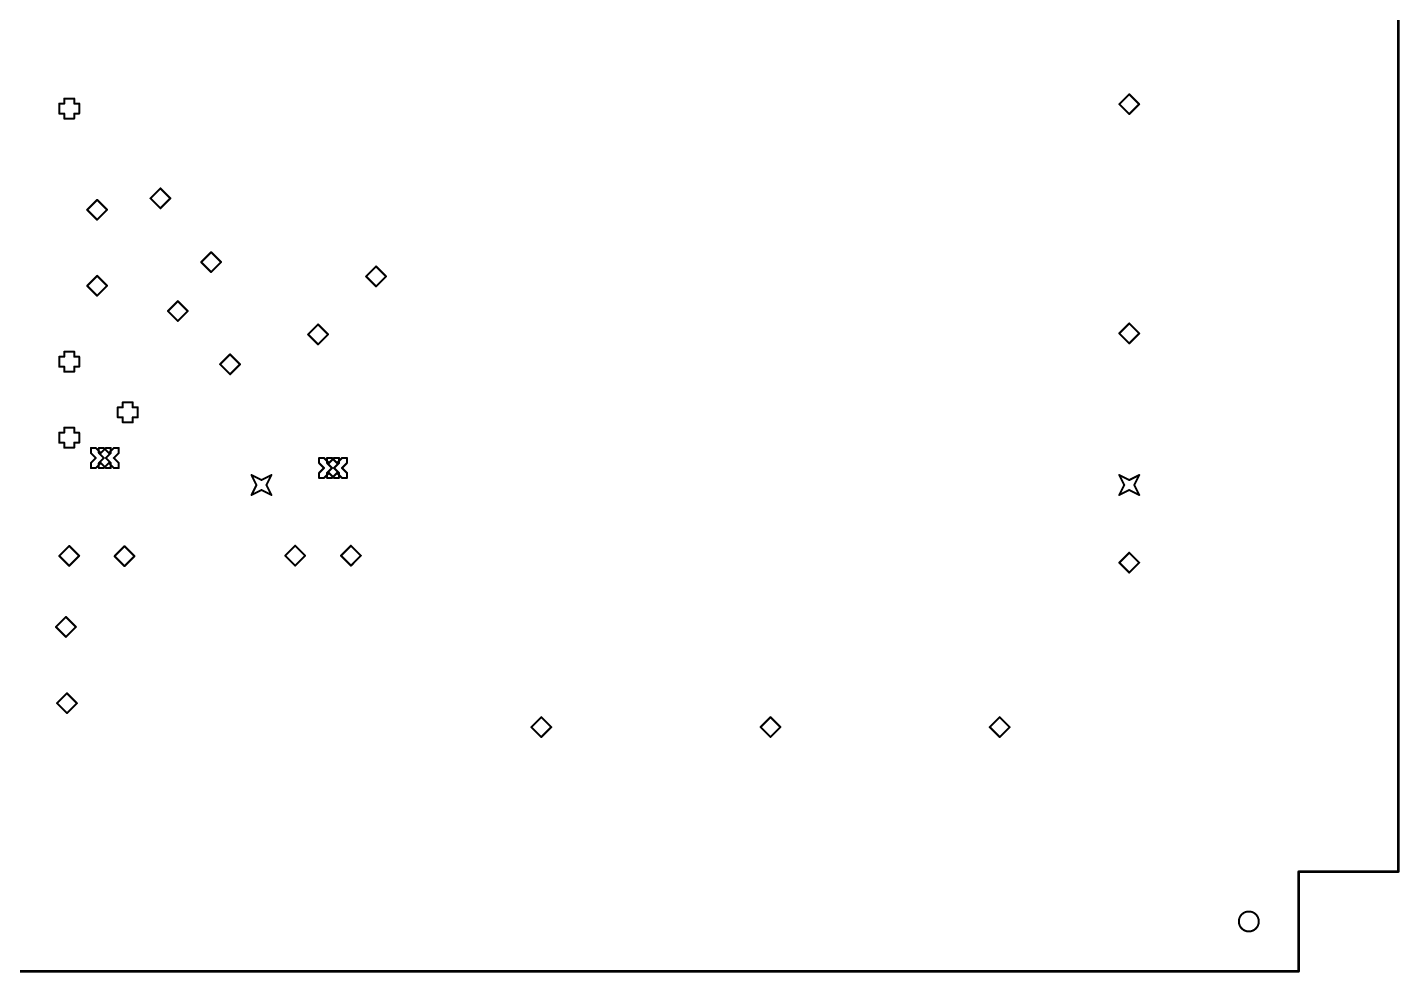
# Model space of a CAD drawing. Header units: inches. Extents: x 0 to 280, y 0 to 265.
# Drawn here: x 142.4 to 280.1, y -0.1 to 94.7 of the extents above; entities that cross this region are included whole.
import ezdxf

# ---------------------------------------------------------------- set-up
doc = ezdxf.new("R2010")
doc.units = ezdxf.units.IN
doc.layers.add('Board', color=6, linetype='Continuous')
doc.layers.add('Drill Drawing', color=1, linetype='Continuous')

msp = doc.modelspace()

# ---------------------------------------------------------------- linework, layer by layer
at = {"layer": 'Board'}
for points in [[(280, 10, 0.25, 0.25, 0), (280, 190, 0.25, 0.25, 0)], [(270, 0, 0.25, 0.25, 0), (270, 10, 0.25, 0.25, 0)], [(270, 10, 0.25, 0.25, 0), (280, 10, 0.25, 0.25, 0)], [(10, 0, 0.25, 0.25, 0), (270, 0, 0.25, 0.25, 0)]]:
    msp.add_lwpolyline(points, format="xyseb", dxfattribs=at)
for points in [[(269.94, 10, 0.125, 0.125, 1), (270.06, 10, 0.125, 0.125, 1)], [(269.94, 10, 0.125, 0.125, 1), (270.06, 10, 0.125, 0.125, 1)], [(279.94, 10, 0.125, 0.125, 1), (280.06, 10, 0.125, 0.125, 1)], [(279.94, 10, 0.125, 0.125, 1), (280.06, 10, 0.125, 0.125, 1)], [(269.94, 0, 0.125, 0.125, 1), (270.06, 0, 0.125, 0.125, 1)], [(269.94, 0, 0.125, 0.125, 1), (270.06, 0, 0.125, 0.125, 1)]]:
    msp.add_lwpolyline(points, format="xyseb", close=True, dxfattribs=at)
at = {"layer": 'Drill Drawing'}
for points in [[(145.63, 86.06, 0.2, 0.2, 0), (145.63, 87.06, 0.2, 0.2, 0)], [(145.63, 87.06, 0.2, 0.2, 0), (146.13, 87.06, 0.2, 0.2, 0)], [(146.13, 87.06, 0.2, 0.2, 0), (146.13, 87.56, 0.2, 0.2, 0)], [(146.13, 87.56, 0.2, 0.2, 0), (147.13, 87.56, 0.2, 0.2, 0)], [(147.13, 87.06, 0.2, 0.2, 0), (147.13, 87.56, 0.2, 0.2, 0)], [(147.13, 87.06, 0.2, 0.2, 0), (147.63, 87.06, 0.2, 0.2, 0)], [(147.63, 86.06, 0.2, 0.2, 0), (147.63, 87.06, 0.2, 0.2, 0)], [(252, 87, 0.2, 0.2, 0), (253, 88, 0.2, 0.2, 0)], [(252, 87, 0.2, 0.2, 0), (253, 86, 0.2, 0.2, 0)], [(253, 88, 0.2, 0.2, 0), (254, 87, 0.2, 0.2, 0)], [(253, 86, 0.2, 0.2, 0), (254, 87, 0.2, 0.2, 0)], [(145.63, 86.06, 0.2, 0.2, 0), (146.13, 86.06, 0.2, 0.2, 0)], [(146.13, 85.56, 0.2, 0.2, 0), (146.13, 86.06, 0.2, 0.2, 0)], [(146.13, 85.56, 0.2, 0.2, 0), (147.13, 85.56, 0.2, 0.2, 0)], [(147.13, 86.06, 0.2, 0.2, 0), (147.63, 86.06, 0.2, 0.2, 0)], [(147.13, 85.56, 0.2, 0.2, 0), (147.13, 86.06, 0.2, 0.2, 0)], [(154.78, 77.55, 0.2, 0.2, 0), (155.78, 78.55, 0.2, 0.2, 0)], [(155.78, 78.55, 0.2, 0.2, 0), (156.78, 77.55, 0.2, 0.2, 0)], [(148.43, 76.4, 0.2, 0.2, 0), (149.43, 77.4, 0.2, 0.2, 0)], [(149.43, 77.4, 0.2, 0.2, 0), (150.43, 76.4, 0.2, 0.2, 0)], [(154.78, 77.55, 0.2, 0.2, 0), (155.78, 76.55, 0.2, 0.2, 0)], [(155.78, 76.55, 0.2, 0.2, 0), (156.78, 77.55, 0.2, 0.2, 0)], [(148.43, 76.4, 0.2, 0.2, 0), (149.43, 75.4, 0.2, 0.2, 0)], [(149.43, 75.4, 0.2, 0.2, 0), (150.43, 76.4, 0.2, 0.2, 0)], [(159.87, 71.15, 0.2, 0.2, 0), (160.87, 72.15, 0.2, 0.2, 0)], [(160.87, 72.15, 0.2, 0.2, 0), (161.87, 71.15, 0.2, 0.2, 0)], [(159.87, 71.15, 0.2, 0.2, 0), (160.87, 70.15, 0.2, 0.2, 0)], [(160.87, 70.15, 0.2, 0.2, 0), (161.87, 71.15, 0.2, 0.2, 0)], [(176.42, 69.72, 0.2, 0.2, 0), (177.42, 70.72, 0.2, 0.2, 0)], [(177.42, 70.72, 0.2, 0.2, 0), (178.43, 69.72, 0.2, 0.2, 0)], [(148.43, 68.78, 0.2, 0.2, 0), (149.43, 69.78, 0.2, 0.2, 0)], [(148.43, 68.78, 0.2, 0.2, 0), (149.43, 67.78, 0.2, 0.2, 0)], [(149.43, 69.78, 0.2, 0.2, 0), (150.43, 68.78, 0.2, 0.2, 0)], [(149.43, 67.78, 0.2, 0.2, 0), (150.43, 68.78, 0.2, 0.2, 0)], [(176.42, 69.72, 0.2, 0.2, 0), (177.42, 68.72, 0.2, 0.2, 0)], [(177.42, 68.72, 0.2, 0.2, 0), (178.43, 69.72, 0.2, 0.2, 0)], [(156.53, 66.24, 0.2, 0.2, 0), (157.53, 67.24, 0.2, 0.2, 0)], [(156.53, 66.24, 0.2, 0.2, 0), (157.53, 65.24, 0.2, 0.2, 0)], [(157.53, 67.24, 0.2, 0.2, 0), (158.53, 66.24, 0.2, 0.2, 0)], [(157.53, 65.24, 0.2, 0.2, 0), (158.53, 66.24, 0.2, 0.2, 0)], [(170.6, 63.9, 0.2, 0.2, 0), (171.6, 64.9, 0.2, 0.2, 0)], [(171.6, 64.9, 0.2, 0.2, 0), (172.6, 63.9, 0.2, 0.2, 0)], [(252, 64, 0.2, 0.2, 0), (253, 65, 0.2, 0.2, 0)], [(253, 65, 0.2, 0.2, 0), (254, 64, 0.2, 0.2, 0)], [(170.6, 63.9, 0.2, 0.2, 0), (171.6, 62.9, 0.2, 0.2, 0)], [(171.6, 62.9, 0.2, 0.2, 0), (172.6, 63.9, 0.2, 0.2, 0)], [(252, 64, 0.2, 0.2, 0), (253, 63, 0.2, 0.2, 0)], [(253, 63, 0.2, 0.2, 0), (254, 64, 0.2, 0.2, 0)], [(146.13, 61.66, 0.2, 0.2, 0), (146.13, 62.16, 0.2, 0.2, 0)], [(146.13, 62.16, 0.2, 0.2, 0), (147.13, 62.16, 0.2, 0.2, 0)], [(147.13, 61.66, 0.2, 0.2, 0), (147.13, 62.16, 0.2, 0.2, 0)], [(161.77, 60.9, 0.2, 0.2, 0), (162.77, 61.9, 0.2, 0.2, 0)], [(162.77, 61.9, 0.2, 0.2, 0), (163.77, 60.9, 0.2, 0.2, 0)], [(145.63, 60.66, 0.2, 0.2, 0), (145.63, 61.66, 0.2, 0.2, 0)], [(145.63, 61.66, 0.2, 0.2, 0), (146.13, 61.66, 0.2, 0.2, 0)], [(145.63, 60.66, 0.2, 0.2, 0), (146.13, 60.66, 0.2, 0.2, 0)], [(146.13, 60.16, 0.2, 0.2, 0), (146.13, 60.66, 0.2, 0.2, 0)], [(147.13, 61.66, 0.2, 0.2, 0), (147.63, 61.66, 0.2, 0.2, 0)], [(147.13, 60.66, 0.2, 0.2, 0), (147.63, 60.66, 0.2, 0.2, 0)], [(147.13, 60.16, 0.2, 0.2, 0), (147.13, 60.66, 0.2, 0.2, 0)], [(147.63, 60.66, 0.2, 0.2, 0), (147.63, 61.66, 0.2, 0.2, 0)], [(161.77, 60.9, 0.2, 0.2, 0), (162.77, 59.9, 0.2, 0.2, 0)], [(162.77, 59.9, 0.2, 0.2, 0), (163.77, 60.9, 0.2, 0.2, 0)], [(146.13, 60.16, 0.2, 0.2, 0), (147.13, 60.16, 0.2, 0.2, 0)], [(151.5, 55.58, 0.2, 0.2, 0), (151.5, 56.58, 0.2, 0.2, 0)], [(151.5, 56.58, 0.2, 0.2, 0), (152, 56.58, 0.2, 0.2, 0)], [(152, 56.58, 0.2, 0.2, 0), (152, 57.08, 0.2, 0.2, 0)], [(152, 57.08, 0.2, 0.2, 0), (153, 57.08, 0.2, 0.2, 0)], [(153, 56.58, 0.2, 0.2, 0), (153, 57.08, 0.2, 0.2, 0)], [(153, 56.58, 0.2, 0.2, 0), (153.5, 56.58, 0.2, 0.2, 0)], [(153.5, 55.58, 0.2, 0.2, 0), (153.5, 56.58, 0.2, 0.2, 0)], [(151.5, 55.58, 0.2, 0.2, 0), (152, 55.58, 0.2, 0.2, 0)], [(152, 55.08, 0.2, 0.2, 0), (152, 55.58, 0.2, 0.2, 0)], [(152, 55.08, 0.2, 0.2, 0), (153, 55.08, 0.2, 0.2, 0)], [(153, 55.58, 0.2, 0.2, 0), (153.5, 55.58, 0.2, 0.2, 0)], [(153, 55.08, 0.2, 0.2, 0), (153, 55.58, 0.2, 0.2, 0)], [(145.63, 53.04, 0.2, 0.2, 0), (145.63, 54.04, 0.2, 0.2, 0)], [(145.63, 54.04, 0.2, 0.2, 0), (146.13, 54.04, 0.2, 0.2, 0)], [(146.13, 54.04, 0.2, 0.2, 0), (146.13, 54.54, 0.2, 0.2, 0)], [(146.13, 54.54, 0.2, 0.2, 0), (147.13, 54.54, 0.2, 0.2, 0)], [(147.13, 54.04, 0.2, 0.2, 0), (147.13, 54.54, 0.2, 0.2, 0)], [(147.13, 54.04, 0.2, 0.2, 0), (147.63, 54.04, 0.2, 0.2, 0)], [(147.63, 53.04, 0.2, 0.2, 0), (147.63, 54.04, 0.2, 0.2, 0)], [(145.63, 53.04, 0.2, 0.2, 0), (146.13, 53.04, 0.2, 0.2, 0)], [(146.13, 52.54, 0.2, 0.2, 0), (146.13, 53.04, 0.2, 0.2, 0)], [(146.13, 52.54, 0.2, 0.2, 0), (147.13, 52.54, 0.2, 0.2, 0)], [(147.13, 53.04, 0.2, 0.2, 0), (147.63, 53.04, 0.2, 0.2, 0)], [(147.13, 52.54, 0.2, 0.2, 0), (147.13, 53.04, 0.2, 0.2, 0)], [(148.8, 52, 0.2, 0.2, 0), (148.8, 52.5, 0.2, 0.2, 0)], [(148.8, 52.5, 0.2, 0.2, 0), (149.3, 52.5, 0.2, 0.2, 0)], [(149.3, 52.5, 0.2, 0.2, 0), (149.8, 52, 0.2, 0.2, 0)], [(149.6, 52, 0.2, 0.2, 0), (149.6, 52.5, 0.2, 0.2, 0)], [(149.6, 52.5, 0.2, 0.2, 0), (150.1, 52.5, 0.2, 0.2, 0)], [(149.8, 52, 0.2, 0.2, 0), (150.3, 52.5, 0.2, 0.2, 0)], [(150.1, 52.5, 0.2, 0.2, 0), (150.6, 52, 0.2, 0.2, 0)], [(150.3, 52.5, 0.2, 0.2, 0), (150.8, 52.5, 0.2, 0.2, 0)], [(150.6, 52, 0.2, 0.2, 0), (151.1, 52.5, 0.2, 0.2, 0)], [(150.8, 52, 0.2, 0.2, 0), (150.8, 52.5, 0.2, 0.2, 0)], [(151.1, 52.5, 0.2, 0.2, 0), (151.6, 52.5, 0.2, 0.2, 0)], [(151.6, 52, 0.2, 0.2, 0), (151.6, 52.5, 0.2, 0.2, 0)], [(148.8, 52, 0.2, 0.2, 0), (149.3, 51.5, 0.2, 0.2, 0)], [(148.8, 51, 0.2, 0.2, 0), (149.3, 51.5, 0.2, 0.2, 0)], [(148.8, 50.5, 0.2, 0.2, 0), (148.8, 51, 0.2, 0.2, 0)], [(149.3, 50.5, 0.2, 0.2, 0), (149.8, 51, 0.2, 0.2, 0)], [(149.6, 52, 0.2, 0.2, 0), (150.1, 51.5, 0.2, 0.2, 0)], [(149.6, 51, 0.2, 0.2, 0), (150.1, 51.5, 0.2, 0.2, 0)], [(149.6, 50.5, 0.2, 0.2, 0), (149.6, 51, 0.2, 0.2, 0)], [(149.8, 51, 0.2, 0.2, 0), (150.3, 50.5, 0.2, 0.2, 0)], [(150.1, 50.5, 0.2, 0.2, 0), (150.6, 51, 0.2, 0.2, 0)], [(150.3, 51.5, 0.2, 0.2, 0), (150.8, 52, 0.2, 0.2, 0)], [(150.3, 51.5, 0.2, 0.2, 0), (150.8, 51, 0.2, 0.2, 0)], [(150.6, 51, 0.2, 0.2, 0), (151.1, 50.5, 0.2, 0.2, 0)], [(150.8, 50.5, 0.2, 0.2, 0), (150.8, 51, 0.2, 0.2, 0)], [(151.1, 51.5, 0.2, 0.2, 0), (151.6, 52, 0.2, 0.2, 0)], [(151.1, 51.5, 0.2, 0.2, 0), (151.6, 51, 0.2, 0.2, 0)], [(151.6, 50.5, 0.2, 0.2, 0), (151.6, 51, 0.2, 0.2, 0)], [(171.7, 51, 0.2, 0.2, 0), (171.7, 51.5, 0.2, 0.2, 0)], [(171.7, 51.5, 0.2, 0.2, 0), (172.2, 51.5, 0.2, 0.2, 0)], [(171.7, 51, 0.2, 0.2, 0), (172.2, 50.5, 0.2, 0.2, 0)], [(172.2, 51.5, 0.2, 0.2, 0), (172.7, 51, 0.2, 0.2, 0)], [(172.5, 51, 0.2, 0.2, 0), (172.5, 51.5, 0.2, 0.2, 0)], [(172.5, 51.5, 0.2, 0.2, 0), (173, 51.5, 0.2, 0.2, 0)], [(172.5, 51, 0.2, 0.2, 0), (173, 50.5, 0.2, 0.2, 0)], [(172.7, 51, 0.2, 0.2, 0), (173.2, 51.5, 0.2, 0.2, 0)], [(173, 51.5, 0.2, 0.2, 0), (173.5, 51, 0.2, 0.2, 0)], [(173.2, 51.5, 0.2, 0.2, 0), (173.7, 51.5, 0.2, 0.2, 0)], [(173.2, 50.5, 0.2, 0.2, 0), (173.7, 51, 0.2, 0.2, 0)], [(173.5, 51, 0.2, 0.2, 0), (174, 51.5, 0.2, 0.2, 0)], [(173.7, 51, 0.2, 0.2, 0), (173.7, 51.5, 0.2, 0.2, 0)], [(174, 51.5, 0.2, 0.2, 0), (174.5, 51.5, 0.2, 0.2, 0)], [(174, 50.5, 0.2, 0.2, 0), (174.5, 51, 0.2, 0.2, 0)], [(174.5, 51, 0.2, 0.2, 0), (174.5, 51.5, 0.2, 0.2, 0)], [(148.8, 50.5, 0.2, 0.2, 0), (149.3, 50.5, 0.2, 0.2, 0)], [(149.6, 50.5, 0.2, 0.2, 0), (150.1, 50.5, 0.2, 0.2, 0)], [(150.3, 50.5, 0.2, 0.2, 0), (150.8, 50.5, 0.2, 0.2, 0)], [(151.1, 50.5, 0.2, 0.2, 0), (151.6, 50.5, 0.2, 0.2, 0)], [(164.92, 49.79, 0.2, 0.2, 0), (165.92, 49.29, 0.2, 0.2, 0)], [(164.92, 49.79, 0.2, 0.2, 0), (165.42, 48.79, 0.2, 0.2, 0)], [(165.92, 49.29, 0.2, 0.2, 0), (166.92, 49.79, 0.2, 0.2, 0)], [(166.42, 48.79, 0.2, 0.2, 0), (166.92, 49.79, 0.2, 0.2, 0)], [(171.7, 50, 0.2, 0.2, 0), (172.2, 50.5, 0.2, 0.2, 0)], [(171.7, 49.5, 0.2, 0.2, 0), (171.7, 50, 0.2, 0.2, 0)], [(171.7, 49.5, 0.2, 0.2, 0), (172.2, 49.5, 0.2, 0.2, 0)], [(172.2, 49.5, 0.2, 0.2, 0), (172.7, 50, 0.2, 0.2, 0)], [(172.5, 50, 0.2, 0.2, 0), (173, 50.5, 0.2, 0.2, 0)], [(172.5, 49.5, 0.2, 0.2, 0), (172.5, 50, 0.2, 0.2, 0)], [(172.5, 49.5, 0.2, 0.2, 0), (173, 49.5, 0.2, 0.2, 0)], [(172.7, 50, 0.2, 0.2, 0), (173.2, 49.5, 0.2, 0.2, 0)], [(173, 49.5, 0.2, 0.2, 0), (173.5, 50, 0.2, 0.2, 0)], [(173.2, 50.5, 0.2, 0.2, 0), (173.7, 50, 0.2, 0.2, 0)], [(173.2, 49.5, 0.2, 0.2, 0), (173.7, 49.5, 0.2, 0.2, 0)], [(173.5, 50, 0.2, 0.2, 0), (174, 49.5, 0.2, 0.2, 0)], [(173.7, 49.5, 0.2, 0.2, 0), (173.7, 50, 0.2, 0.2, 0)], [(174, 50.5, 0.2, 0.2, 0), (174.5, 50, 0.2, 0.2, 0)], [(174, 49.5, 0.2, 0.2, 0), (174.5, 49.5, 0.2, 0.2, 0)], [(174.5, 49.5, 0.2, 0.2, 0), (174.5, 50, 0.2, 0.2, 0)], [(252, 49.79, 0.2, 0.2, 0), (253, 49.29, 0.2, 0.2, 0)], [(252, 49.79, 0.2, 0.2, 0), (252.5, 48.79, 0.2, 0.2, 0)], [(253, 49.29, 0.2, 0.2, 0), (254, 49.79, 0.2, 0.2, 0)], [(253.5, 48.79, 0.2, 0.2, 0), (254, 49.79, 0.2, 0.2, 0)], [(164.92, 47.79, 0.2, 0.2, 0), (165.42, 48.79, 0.2, 0.2, 0)], [(164.92, 47.79, 0.2, 0.2, 0), (165.92, 48.29, 0.2, 0.2, 0)], [(165.92, 48.29, 0.2, 0.2, 0), (166.92, 47.79, 0.2, 0.2, 0)], [(166.42, 48.79, 0.2, 0.2, 0), (166.92, 47.79, 0.2, 0.2, 0)], [(252, 47.79, 0.2, 0.2, 0), (252.5, 48.79, 0.2, 0.2, 0)], [(252, 47.79, 0.2, 0.2, 0), (253, 48.29, 0.2, 0.2, 0)], [(253, 48.29, 0.2, 0.2, 0), (254, 47.79, 0.2, 0.2, 0)], [(253.5, 48.79, 0.2, 0.2, 0), (254, 47.79, 0.2, 0.2, 0)], [(145.63, 41.68, 0.2, 0.2, 0), (146.63, 42.68, 0.2, 0.2, 0)], [(146.63, 42.68, 0.2, 0.2, 0), (147.63, 41.68, 0.2, 0.2, 0)], [(151.18, 41.65, 0.2, 0.2, 0), (152.18, 42.65, 0.2, 0.2, 0)], [(152.18, 42.65, 0.2, 0.2, 0), (153.18, 41.65, 0.2, 0.2, 0)], [(168.3, 41.7, 0.2, 0.2, 0), (169.3, 42.7, 0.2, 0.2, 0)], [(169.3, 42.7, 0.2, 0.2, 0), (170.3, 41.7, 0.2, 0.2, 0)], [(173.9, 41.7, 0.2, 0.2, 0), (174.9, 42.7, 0.2, 0.2, 0)], [(174.9, 42.7, 0.2, 0.2, 0), (175.9, 41.7, 0.2, 0.2, 0)], [(145.63, 41.68, 0.2, 0.2, 0), (146.63, 40.68, 0.2, 0.2, 0)], [(146.63, 40.68, 0.2, 0.2, 0), (147.63, 41.68, 0.2, 0.2, 0)], [(151.18, 41.65, 0.2, 0.2, 0), (152.18, 40.65, 0.2, 0.2, 0)], [(152.18, 40.65, 0.2, 0.2, 0), (153.18, 41.65, 0.2, 0.2, 0)], [(168.3, 41.7, 0.2, 0.2, 0), (169.3, 40.7, 0.2, 0.2, 0)], [(169.3, 40.7, 0.2, 0.2, 0), (170.3, 41.7, 0.2, 0.2, 0)], [(173.9, 41.7, 0.2, 0.2, 0), (174.9, 40.7, 0.2, 0.2, 0)], [(174.9, 40.7, 0.2, 0.2, 0), (175.9, 41.7, 0.2, 0.2, 0)], [(252, 41, 0.2, 0.2, 0), (253, 42, 0.2, 0.2, 0)], [(253, 42, 0.2, 0.2, 0), (254, 41, 0.2, 0.2, 0)], [(252, 41, 0.2, 0.2, 0), (253, 40, 0.2, 0.2, 0)], [(253, 40, 0.2, 0.2, 0), (254, 41, 0.2, 0.2, 0)], [(145.3, 34.55, 0.2, 0.2, 0), (146.3, 35.55, 0.2, 0.2, 0)], [(145.3, 34.55, 0.2, 0.2, 0), (146.3, 33.55, 0.2, 0.2, 0)], [(146.3, 35.55, 0.2, 0.2, 0), (147.3, 34.55, 0.2, 0.2, 0)], [(146.3, 33.55, 0.2, 0.2, 0), (147.3, 34.55, 0.2, 0.2, 0)], [(145.4, 26.9, 0.2, 0.2, 0), (146.4, 27.9, 0.2, 0.2, 0)], [(146.4, 27.9, 0.2, 0.2, 0), (147.4, 26.9, 0.2, 0.2, 0)], [(145.4, 26.9, 0.2, 0.2, 0), (146.4, 25.9, 0.2, 0.2, 0)], [(146.4, 25.9, 0.2, 0.2, 0), (147.4, 26.9, 0.2, 0.2, 0)], [(193, 24.5, 0.2, 0.2, 0), (194, 25.5, 0.2, 0.2, 0)], [(194, 25.5, 0.2, 0.2, 0), (195, 24.5, 0.2, 0.2, 0)], [(216, 24.5, 0.2, 0.2, 0), (217, 25.5, 0.2, 0.2, 0)], [(217, 25.5, 0.2, 0.2, 0), (218, 24.5, 0.2, 0.2, 0)], [(239, 24.5, 0.2, 0.2, 0), (240, 25.5, 0.2, 0.2, 0)], [(240, 25.5, 0.2, 0.2, 0), (241, 24.5, 0.2, 0.2, 0)], [(193, 24.5, 0.2, 0.2, 0), (194, 23.5, 0.2, 0.2, 0)], [(194, 23.5, 0.2, 0.2, 0), (195, 24.5, 0.2, 0.2, 0)], [(216, 24.5, 0.2, 0.2, 0), (217, 23.5, 0.2, 0.2, 0)], [(217, 23.5, 0.2, 0.2, 0), (218, 24.5, 0.2, 0.2, 0)], [(239, 24.5, 0.2, 0.2, 0), (240, 23.5, 0.2, 0.2, 0)], [(240, 23.5, 0.2, 0.2, 0), (241, 24.5, 0.2, 0.2, 0)]]:
    msp.add_lwpolyline(points, format="xyseb", dxfattribs=at)
for points in [[(145.58, 87.06, 0.1, 0.1, 1), (145.68, 87.06, 0.1, 0.1, 1)], [(145.58, 87.06, 0.1, 0.1, 1), (145.68, 87.06, 0.1, 0.1, 1)], [(146.08, 87.56, 0.1, 0.1, 1), (146.18, 87.56, 0.1, 0.1, 1)], [(146.08, 87.56, 0.1, 0.1, 1), (146.18, 87.56, 0.1, 0.1, 1)], [(146.08, 87.06, 0.1, 0.1, 1), (146.18, 87.06, 0.1, 0.1, 1)], [(146.08, 87.06, 0.1, 0.1, 1), (146.18, 87.06, 0.1, 0.1, 1)], [(147.08, 87.56, 0.1, 0.1, 1), (147.18, 87.56, 0.1, 0.1, 1)], [(147.08, 87.56, 0.1, 0.1, 1), (147.18, 87.56, 0.1, 0.1, 1)], [(147.08, 87.06, 0.1, 0.1, 1), (147.18, 87.06, 0.1, 0.1, 1)], [(147.08, 87.06, 0.1, 0.1, 1), (147.18, 87.06, 0.1, 0.1, 1)], [(147.58, 87.06, 0.1, 0.1, 1), (147.68, 87.06, 0.1, 0.1, 1)], [(147.58, 87.06, 0.1, 0.1, 1), (147.68, 87.06, 0.1, 0.1, 1)], [(251.95, 87, 0.1, 0.1, 1), (252.05, 87, 0.1, 0.1, 1)], [(251.95, 87, 0.1, 0.1, 1), (252.05, 87, 0.1, 0.1, 1)], [(252.95, 88, 0.1, 0.1, 1), (253.05, 88, 0.1, 0.1, 1)], [(252.95, 88, 0.1, 0.1, 1), (253.05, 88, 0.1, 0.1, 1)], [(253.95, 87, 0.1, 0.1, 1), (254.05, 87, 0.1, 0.1, 1)], [(253.95, 87, 0.1, 0.1, 1), (254.05, 87, 0.1, 0.1, 1)], [(145.58, 86.06, 0.1, 0.1, 1), (145.68, 86.06, 0.1, 0.1, 1)], [(145.58, 86.06, 0.1, 0.1, 1), (145.68, 86.06, 0.1, 0.1, 1)], [(146.08, 86.06, 0.1, 0.1, 1), (146.18, 86.06, 0.1, 0.1, 1)], [(146.08, 86.06, 0.1, 0.1, 1), (146.18, 86.06, 0.1, 0.1, 1)], [(146.08, 85.56, 0.1, 0.1, 1), (146.18, 85.56, 0.1, 0.1, 1)], [(146.08, 85.56, 0.1, 0.1, 1), (146.18, 85.56, 0.1, 0.1, 1)], [(147.08, 86.06, 0.1, 0.1, 1), (147.18, 86.06, 0.1, 0.1, 1)], [(147.08, 86.06, 0.1, 0.1, 1), (147.18, 86.06, 0.1, 0.1, 1)], [(147.08, 85.56, 0.1, 0.1, 1), (147.18, 85.56, 0.1, 0.1, 1)], [(147.08, 85.56, 0.1, 0.1, 1), (147.18, 85.56, 0.1, 0.1, 1)], [(147.58, 86.06, 0.1, 0.1, 1), (147.68, 86.06, 0.1, 0.1, 1)], [(147.58, 86.06, 0.1, 0.1, 1), (147.68, 86.06, 0.1, 0.1, 1)], [(252.95, 86, 0.1, 0.1, 1), (253.05, 86, 0.1, 0.1, 1)], [(252.95, 86, 0.1, 0.1, 1), (253.05, 86, 0.1, 0.1, 1)], [(155.73, 78.55, 0.1, 0.1, 1), (155.83, 78.55, 0.1, 0.1, 1)], [(155.73, 78.55, 0.1, 0.1, 1), (155.83, 78.55, 0.1, 0.1, 1)], [(149.38, 77.4, 0.1, 0.1, 1), (149.48, 77.4, 0.1, 0.1, 1)], [(149.38, 77.4, 0.1, 0.1, 1), (149.48, 77.4, 0.1, 0.1, 1)], [(154.73, 77.55, 0.1, 0.1, 1), (154.83, 77.55, 0.1, 0.1, 1)], [(154.73, 77.55, 0.1, 0.1, 1), (154.83, 77.55, 0.1, 0.1, 1)], [(156.73, 77.55, 0.1, 0.1, 1), (156.83, 77.55, 0.1, 0.1, 1)], [(156.73, 77.55, 0.1, 0.1, 1), (156.83, 77.55, 0.1, 0.1, 1)], [(148.38, 76.4, 0.1, 0.1, 1), (148.48, 76.4, 0.1, 0.1, 1)], [(148.38, 76.4, 0.1, 0.1, 1), (148.48, 76.4, 0.1, 0.1, 1)], [(150.38, 76.4, 0.1, 0.1, 1), (150.48, 76.4, 0.1, 0.1, 1)], [(150.38, 76.4, 0.1, 0.1, 1), (150.48, 76.4, 0.1, 0.1, 1)], [(155.73, 76.55, 0.1, 0.1, 1), (155.83, 76.55, 0.1, 0.1, 1)], [(155.73, 76.55, 0.1, 0.1, 1), (155.83, 76.55, 0.1, 0.1, 1)], [(149.38, 75.4, 0.1, 0.1, 1), (149.48, 75.4, 0.1, 0.1, 1)], [(149.38, 75.4, 0.1, 0.1, 1), (149.48, 75.4, 0.1, 0.1, 1)], [(160.82, 72.15, 0.1, 0.1, 1), (160.92, 72.15, 0.1, 0.1, 1)], [(160.82, 72.15, 0.1, 0.1, 1), (160.92, 72.15, 0.1, 0.1, 1)], [(159.82, 71.15, 0.1, 0.1, 1), (159.92, 71.15, 0.1, 0.1, 1)], [(159.82, 71.15, 0.1, 0.1, 1), (159.92, 71.15, 0.1, 0.1, 1)], [(160.82, 70.15, 0.1, 0.1, 1), (160.92, 70.15, 0.1, 0.1, 1)], [(160.82, 70.15, 0.1, 0.1, 1), (160.92, 70.15, 0.1, 0.1, 1)], [(161.82, 71.15, 0.1, 0.1, 1), (161.92, 71.15, 0.1, 0.1, 1)], [(161.82, 71.15, 0.1, 0.1, 1), (161.92, 71.15, 0.1, 0.1, 1)], [(177.37, 70.72, 0.1, 0.1, 1), (177.47, 70.72, 0.1, 0.1, 1)], [(177.37, 70.72, 0.1, 0.1, 1), (177.47, 70.72, 0.1, 0.1, 1)], [(148.38, 68.78, 0.1, 0.1, 1), (148.48, 68.78, 0.1, 0.1, 1)], [(148.38, 68.78, 0.1, 0.1, 1), (148.48, 68.78, 0.1, 0.1, 1)], [(149.38, 69.78, 0.1, 0.1, 1), (149.48, 69.78, 0.1, 0.1, 1)], [(149.38, 69.78, 0.1, 0.1, 1), (149.48, 69.78, 0.1, 0.1, 1)], [(150.38, 68.78, 0.1, 0.1, 1), (150.48, 68.78, 0.1, 0.1, 1)], [(150.38, 68.78, 0.1, 0.1, 1), (150.48, 68.78, 0.1, 0.1, 1)], [(176.37, 69.72, 0.1, 0.1, 1), (176.47, 69.72, 0.1, 0.1, 1)], [(176.37, 69.72, 0.1, 0.1, 1), (176.47, 69.72, 0.1, 0.1, 1)], [(178.38, 69.72, 0.1, 0.1, 1), (178.47, 69.72, 0.1, 0.1, 1)], [(178.38, 69.72, 0.1, 0.1, 1), (178.47, 69.72, 0.1, 0.1, 1)], [(149.38, 67.78, 0.1, 0.1, 1), (149.48, 67.78, 0.1, 0.1, 1)], [(149.38, 67.78, 0.1, 0.1, 1), (149.48, 67.78, 0.1, 0.1, 1)], [(177.37, 68.72, 0.1, 0.1, 1), (177.47, 68.72, 0.1, 0.1, 1)], [(177.37, 68.72, 0.1, 0.1, 1), (177.47, 68.72, 0.1, 0.1, 1)], [(156.48, 66.24, 0.1, 0.1, 1), (156.58, 66.24, 0.1, 0.1, 1)], [(156.48, 66.24, 0.1, 0.1, 1), (156.58, 66.24, 0.1, 0.1, 1)], [(157.48, 67.24, 0.1, 0.1, 1), (157.58, 67.24, 0.1, 0.1, 1)], [(157.48, 67.24, 0.1, 0.1, 1), (157.58, 67.24, 0.1, 0.1, 1)], [(158.48, 66.24, 0.1, 0.1, 1), (158.58, 66.24, 0.1, 0.1, 1)], [(158.48, 66.24, 0.1, 0.1, 1), (158.58, 66.24, 0.1, 0.1, 1)], [(157.48, 65.24, 0.1, 0.1, 1), (157.58, 65.24, 0.1, 0.1, 1)], [(157.48, 65.24, 0.1, 0.1, 1), (157.58, 65.24, 0.1, 0.1, 1)], [(171.55, 64.9, 0.1, 0.1, 1), (171.65, 64.9, 0.1, 0.1, 1)], [(171.55, 64.9, 0.1, 0.1, 1), (171.65, 64.9, 0.1, 0.1, 1)], [(252.95, 65, 0.1, 0.1, 1), (253.05, 65, 0.1, 0.1, 1)], [(252.95, 65, 0.1, 0.1, 1), (253.05, 65, 0.1, 0.1, 1)], [(170.55, 63.9, 0.1, 0.1, 1), (170.65, 63.9, 0.1, 0.1, 1)], [(170.55, 63.9, 0.1, 0.1, 1), (170.65, 63.9, 0.1, 0.1, 1)], [(172.55, 63.9, 0.1, 0.1, 1), (172.65, 63.9, 0.1, 0.1, 1)], [(172.55, 63.9, 0.1, 0.1, 1), (172.65, 63.9, 0.1, 0.1, 1)], [(251.95, 64, 0.1, 0.1, 1), (252.05, 64, 0.1, 0.1, 1)], [(251.95, 64, 0.1, 0.1, 1), (252.05, 64, 0.1, 0.1, 1)], [(253.95, 64, 0.1, 0.1, 1), (254.05, 64, 0.1, 0.1, 1)], [(253.95, 64, 0.1, 0.1, 1), (254.05, 64, 0.1, 0.1, 1)], [(146.08, 62.16, 0.1, 0.1, 1), (146.18, 62.16, 0.1, 0.1, 1)], [(146.08, 62.16, 0.1, 0.1, 1), (146.18, 62.16, 0.1, 0.1, 1)], [(147.08, 62.16, 0.1, 0.1, 1), (147.18, 62.16, 0.1, 0.1, 1)], [(147.08, 62.16, 0.1, 0.1, 1), (147.18, 62.16, 0.1, 0.1, 1)], [(162.72, 61.9, 0.1, 0.1, 1), (162.82, 61.9, 0.1, 0.1, 1)], [(162.72, 61.9, 0.1, 0.1, 1), (162.82, 61.9, 0.1, 0.1, 1)], [(171.55, 62.9, 0.1, 0.1, 1), (171.65, 62.9, 0.1, 0.1, 1)], [(171.55, 62.9, 0.1, 0.1, 1), (171.65, 62.9, 0.1, 0.1, 1)], [(252.95, 63, 0.1, 0.1, 1), (253.05, 63, 0.1, 0.1, 1)], [(252.95, 63, 0.1, 0.1, 1), (253.05, 63, 0.1, 0.1, 1)], [(145.58, 61.66, 0.1, 0.1, 1), (145.68, 61.66, 0.1, 0.1, 1)], [(145.58, 61.66, 0.1, 0.1, 1), (145.68, 61.66, 0.1, 0.1, 1)], [(145.58, 60.66, 0.1, 0.1, 1), (145.68, 60.66, 0.1, 0.1, 1)], [(145.58, 60.66, 0.1, 0.1, 1), (145.68, 60.66, 0.1, 0.1, 1)], [(146.08, 61.66, 0.1, 0.1, 1), (146.18, 61.66, 0.1, 0.1, 1)], [(146.08, 61.66, 0.1, 0.1, 1), (146.18, 61.66, 0.1, 0.1, 1)], [(146.08, 60.66, 0.1, 0.1, 1), (146.18, 60.66, 0.1, 0.1, 1)], [(146.08, 60.66, 0.1, 0.1, 1), (146.18, 60.66, 0.1, 0.1, 1)], [(147.08, 61.66, 0.1, 0.1, 1), (147.18, 61.66, 0.1, 0.1, 1)], [(147.08, 61.66, 0.1, 0.1, 1), (147.18, 61.66, 0.1, 0.1, 1)], [(147.08, 60.66, 0.1, 0.1, 1), (147.18, 60.66, 0.1, 0.1, 1)], [(147.08, 60.66, 0.1, 0.1, 1), (147.18, 60.66, 0.1, 0.1, 1)], [(147.58, 61.66, 0.1, 0.1, 1), (147.68, 61.66, 0.1, 0.1, 1)], [(147.58, 61.66, 0.1, 0.1, 1), (147.68, 61.66, 0.1, 0.1, 1)], [(147.58, 60.66, 0.1, 0.1, 1), (147.68, 60.66, 0.1, 0.1, 1)], [(147.58, 60.66, 0.1, 0.1, 1), (147.68, 60.66, 0.1, 0.1, 1)], [(161.72, 60.9, 0.1, 0.1, 1), (161.82, 60.9, 0.1, 0.1, 1)], [(161.72, 60.9, 0.1, 0.1, 1), (161.82, 60.9, 0.1, 0.1, 1)], [(163.72, 60.9, 0.1, 0.1, 1), (163.82, 60.9, 0.1, 0.1, 1)], [(163.72, 60.9, 0.1, 0.1, 1), (163.82, 60.9, 0.1, 0.1, 1)], [(146.08, 60.16, 0.1, 0.1, 1), (146.18, 60.16, 0.1, 0.1, 1)], [(146.08, 60.16, 0.1, 0.1, 1), (146.18, 60.16, 0.1, 0.1, 1)], [(147.08, 60.16, 0.1, 0.1, 1), (147.18, 60.16, 0.1, 0.1, 1)], [(147.08, 60.16, 0.1, 0.1, 1), (147.18, 60.16, 0.1, 0.1, 1)], [(162.72, 59.9, 0.1, 0.1, 1), (162.82, 59.9, 0.1, 0.1, 1)], [(162.72, 59.9, 0.1, 0.1, 1), (162.82, 59.9, 0.1, 0.1, 1)], [(151.45, 56.58, 0.1, 0.1, 1), (151.55, 56.58, 0.1, 0.1, 1)], [(151.45, 56.58, 0.1, 0.1, 1), (151.55, 56.58, 0.1, 0.1, 1)], [(151.95, 57.08, 0.1, 0.1, 1), (152.05, 57.08, 0.1, 0.1, 1)], [(151.95, 57.08, 0.1, 0.1, 1), (152.05, 57.08, 0.1, 0.1, 1)], [(151.95, 56.58, 0.1, 0.1, 1), (152.05, 56.58, 0.1, 0.1, 1)], [(151.95, 56.58, 0.1, 0.1, 1), (152.05, 56.58, 0.1, 0.1, 1)], [(152.95, 57.08, 0.1, 0.1, 1), (153.05, 57.08, 0.1, 0.1, 1)], [(152.95, 57.08, 0.1, 0.1, 1), (153.05, 57.08, 0.1, 0.1, 1)], [(152.95, 56.58, 0.1, 0.1, 1), (153.05, 56.58, 0.1, 0.1, 1)], [(152.95, 56.58, 0.1, 0.1, 1), (153.05, 56.58, 0.1, 0.1, 1)], [(153.45, 56.58, 0.1, 0.1, 1), (153.55, 56.58, 0.1, 0.1, 1)], [(153.45, 56.58, 0.1, 0.1, 1), (153.55, 56.58, 0.1, 0.1, 1)], [(151.45, 55.58, 0.1, 0.1, 1), (151.55, 55.58, 0.1, 0.1, 1)], [(151.45, 55.58, 0.1, 0.1, 1), (151.55, 55.58, 0.1, 0.1, 1)], [(151.95, 55.58, 0.1, 0.1, 1), (152.05, 55.58, 0.1, 0.1, 1)], [(151.95, 55.58, 0.1, 0.1, 1), (152.05, 55.58, 0.1, 0.1, 1)], [(151.95, 55.08, 0.1, 0.1, 1), (152.05, 55.08, 0.1, 0.1, 1)], [(151.95, 55.08, 0.1, 0.1, 1), (152.05, 55.08, 0.1, 0.1, 1)], [(152.95, 55.58, 0.1, 0.1, 1), (153.05, 55.58, 0.1, 0.1, 1)], [(152.95, 55.58, 0.1, 0.1, 1), (153.05, 55.58, 0.1, 0.1, 1)], [(152.95, 55.08, 0.1, 0.1, 1), (153.05, 55.08, 0.1, 0.1, 1)], [(152.95, 55.08, 0.1, 0.1, 1), (153.05, 55.08, 0.1, 0.1, 1)], [(153.45, 55.58, 0.1, 0.1, 1), (153.55, 55.58, 0.1, 0.1, 1)], [(153.45, 55.58, 0.1, 0.1, 1), (153.55, 55.58, 0.1, 0.1, 1)], [(145.58, 54.04, 0.1, 0.1, 1), (145.68, 54.04, 0.1, 0.1, 1)], [(145.58, 54.04, 0.1, 0.1, 1), (145.68, 54.04, 0.1, 0.1, 1)], [(146.08, 54.54, 0.1, 0.1, 1), (146.18, 54.54, 0.1, 0.1, 1)], [(146.08, 54.54, 0.1, 0.1, 1), (146.18, 54.54, 0.1, 0.1, 1)], [(146.08, 54.04, 0.1, 0.1, 1), (146.18, 54.04, 0.1, 0.1, 1)], [(146.08, 54.04, 0.1, 0.1, 1), (146.18, 54.04, 0.1, 0.1, 1)], [(147.08, 54.54, 0.1, 0.1, 1), (147.18, 54.54, 0.1, 0.1, 1)], [(147.08, 54.54, 0.1, 0.1, 1), (147.18, 54.54, 0.1, 0.1, 1)], [(147.08, 54.04, 0.1, 0.1, 1), (147.18, 54.04, 0.1, 0.1, 1)], [(147.08, 54.04, 0.1, 0.1, 1), (147.18, 54.04, 0.1, 0.1, 1)], [(147.58, 54.04, 0.1, 0.1, 1), (147.68, 54.04, 0.1, 0.1, 1)], [(147.58, 54.04, 0.1, 0.1, 1), (147.68, 54.04, 0.1, 0.1, 1)], [(145.58, 53.04, 0.1, 0.1, 1), (145.68, 53.04, 0.1, 0.1, 1)], [(145.58, 53.04, 0.1, 0.1, 1), (145.68, 53.04, 0.1, 0.1, 1)], [(146.08, 53.04, 0.1, 0.1, 1), (146.18, 53.04, 0.1, 0.1, 1)], [(146.08, 53.04, 0.1, 0.1, 1), (146.18, 53.04, 0.1, 0.1, 1)], [(146.08, 52.54, 0.1, 0.1, 1), (146.18, 52.54, 0.1, 0.1, 1)], [(146.08, 52.54, 0.1, 0.1, 1), (146.18, 52.54, 0.1, 0.1, 1)], [(147.08, 53.04, 0.1, 0.1, 1), (147.18, 53.04, 0.1, 0.1, 1)], [(147.08, 53.04, 0.1, 0.1, 1), (147.18, 53.04, 0.1, 0.1, 1)], [(147.08, 52.54, 0.1, 0.1, 1), (147.18, 52.54, 0.1, 0.1, 1)], [(147.08, 52.54, 0.1, 0.1, 1), (147.18, 52.54, 0.1, 0.1, 1)], [(147.58, 53.04, 0.1, 0.1, 1), (147.68, 53.04, 0.1, 0.1, 1)], [(147.58, 53.04, 0.1, 0.1, 1), (147.68, 53.04, 0.1, 0.1, 1)], [(148.75, 52.5, 0.1, 0.1, 1), (148.85, 52.5, 0.1, 0.1, 1)], [(148.75, 52.5, 0.1, 0.1, 1), (148.85, 52.5, 0.1, 0.1, 1)], [(149.25, 52.5, 0.1, 0.1, 1), (149.35, 52.5, 0.1, 0.1, 1)], [(149.25, 52.5, 0.1, 0.1, 1), (149.35, 52.5, 0.1, 0.1, 1)], [(149.55, 52.5, 0.1, 0.1, 1), (149.65, 52.5, 0.1, 0.1, 1)], [(149.55, 52.5, 0.1, 0.1, 1), (149.65, 52.5, 0.1, 0.1, 1)], [(150.05, 52.5, 0.1, 0.1, 1), (150.15, 52.5, 0.1, 0.1, 1)], [(150.05, 52.5, 0.1, 0.1, 1), (150.15, 52.5, 0.1, 0.1, 1)], [(150.25, 52.5, 0.1, 0.1, 1), (150.35, 52.5, 0.1, 0.1, 1)], [(150.25, 52.5, 0.1, 0.1, 1), (150.35, 52.5, 0.1, 0.1, 1)], [(150.75, 52.5, 0.1, 0.1, 1), (150.85, 52.5, 0.1, 0.1, 1)], [(150.75, 52.5, 0.1, 0.1, 1), (150.85, 52.5, 0.1, 0.1, 1)], [(151.05, 52.5, 0.1, 0.1, 1), (151.15, 52.5, 0.1, 0.1, 1)], [(151.05, 52.5, 0.1, 0.1, 1), (151.15, 52.5, 0.1, 0.1, 1)], [(151.55, 52.5, 0.1, 0.1, 1), (151.65, 52.5, 0.1, 0.1, 1)], [(151.55, 52.5, 0.1, 0.1, 1), (151.65, 52.5, 0.1, 0.1, 1)], [(148.75, 52, 0.1, 0.1, 1), (148.85, 52, 0.1, 0.1, 1)], [(148.75, 52, 0.1, 0.1, 1), (148.85, 52, 0.1, 0.1, 1)], [(148.75, 51, 0.1, 0.1, 1), (148.85, 51, 0.1, 0.1, 1)], [(148.75, 51, 0.1, 0.1, 1), (148.85, 51, 0.1, 0.1, 1)], [(149.25, 51.5, 0.1, 0.1, 1), (149.35, 51.5, 0.1, 0.1, 1)], [(149.25, 51.5, 0.1, 0.1, 1), (149.35, 51.5, 0.1, 0.1, 1)], [(149.55, 52, 0.1, 0.1, 1), (149.65, 52, 0.1, 0.1, 1)], [(149.55, 52, 0.1, 0.1, 1), (149.65, 52, 0.1, 0.1, 1)], [(149.55, 51, 0.1, 0.1, 1), (149.65, 51, 0.1, 0.1, 1)], [(149.55, 51, 0.1, 0.1, 1), (149.65, 51, 0.1, 0.1, 1)], [(149.75, 52, 0.1, 0.1, 1), (149.85, 52, 0.1, 0.1, 1)], [(149.75, 52, 0.1, 0.1, 1), (149.85, 52, 0.1, 0.1, 1)], [(149.75, 51, 0.1, 0.1, 1), (149.85, 51, 0.1, 0.1, 1)], [(149.75, 51, 0.1, 0.1, 1), (149.85, 51, 0.1, 0.1, 1)], [(150.05, 51.5, 0.1, 0.1, 1), (150.15, 51.5, 0.1, 0.1, 1)], [(150.05, 51.5, 0.1, 0.1, 1), (150.15, 51.5, 0.1, 0.1, 1)], [(150.25, 51.5, 0.1, 0.1, 1), (150.35, 51.5, 0.1, 0.1, 1)], [(150.25, 51.5, 0.1, 0.1, 1), (150.35, 51.5, 0.1, 0.1, 1)], [(150.55, 52, 0.1, 0.1, 1), (150.65, 52, 0.1, 0.1, 1)], [(150.55, 52, 0.1, 0.1, 1), (150.65, 52, 0.1, 0.1, 1)], [(150.55, 51, 0.1, 0.1, 1), (150.65, 51, 0.1, 0.1, 1)], [(150.55, 51, 0.1, 0.1, 1), (150.65, 51, 0.1, 0.1, 1)], [(150.75, 52, 0.1, 0.1, 1), (150.85, 52, 0.1, 0.1, 1)], [(150.75, 52, 0.1, 0.1, 1), (150.85, 52, 0.1, 0.1, 1)], [(150.75, 51, 0.1, 0.1, 1), (150.85, 51, 0.1, 0.1, 1)], [(150.75, 51, 0.1, 0.1, 1), (150.85, 51, 0.1, 0.1, 1)], [(151.05, 51.5, 0.1, 0.1, 1), (151.15, 51.5, 0.1, 0.1, 1)], [(151.05, 51.5, 0.1, 0.1, 1), (151.15, 51.5, 0.1, 0.1, 1)], [(151.55, 52, 0.1, 0.1, 1), (151.65, 52, 0.1, 0.1, 1)], [(151.55, 52, 0.1, 0.1, 1), (151.65, 52, 0.1, 0.1, 1)], [(151.55, 51, 0.1, 0.1, 1), (151.65, 51, 0.1, 0.1, 1)], [(151.55, 51, 0.1, 0.1, 1), (151.65, 51, 0.1, 0.1, 1)], [(171.65, 51.5, 0.1, 0.1, 1), (171.75, 51.5, 0.1, 0.1, 1)], [(171.65, 51.5, 0.1, 0.1, 1), (171.75, 51.5, 0.1, 0.1, 1)], [(171.65, 51, 0.1, 0.1, 1), (171.75, 51, 0.1, 0.1, 1)], [(171.65, 51, 0.1, 0.1, 1), (171.75, 51, 0.1, 0.1, 1)], [(172.15, 51.5, 0.1, 0.1, 1), (172.25, 51.5, 0.1, 0.1, 1)], [(172.15, 51.5, 0.1, 0.1, 1), (172.25, 51.5, 0.1, 0.1, 1)], [(172.45, 51.5, 0.1, 0.1, 1), (172.55, 51.5, 0.1, 0.1, 1)], [(172.45, 51.5, 0.1, 0.1, 1), (172.55, 51.5, 0.1, 0.1, 1)], [(172.45, 51, 0.1, 0.1, 1), (172.55, 51, 0.1, 0.1, 1)], [(172.45, 51, 0.1, 0.1, 1), (172.55, 51, 0.1, 0.1, 1)], [(172.65, 51, 0.1, 0.1, 1), (172.75, 51, 0.1, 0.1, 1)], [(172.65, 51, 0.1, 0.1, 1), (172.75, 51, 0.1, 0.1, 1)], [(172.95, 51.5, 0.1, 0.1, 1), (173.05, 51.5, 0.1, 0.1, 1)], [(172.95, 51.5, 0.1, 0.1, 1), (173.05, 51.5, 0.1, 0.1, 1)], [(173.15, 51.5, 0.1, 0.1, 1), (173.25, 51.5, 0.1, 0.1, 1)], [(173.15, 51.5, 0.1, 0.1, 1), (173.25, 51.5, 0.1, 0.1, 1)], [(173.45, 51, 0.1, 0.1, 1), (173.55, 51, 0.1, 0.1, 1)], [(173.45, 51, 0.1, 0.1, 1), (173.55, 51, 0.1, 0.1, 1)], [(173.65, 51.5, 0.1, 0.1, 1), (173.75, 51.5, 0.1, 0.1, 1)], [(173.65, 51.5, 0.1, 0.1, 1), (173.75, 51.5, 0.1, 0.1, 1)], [(173.65, 51, 0.1, 0.1, 1), (173.75, 51, 0.1, 0.1, 1)], [(173.65, 51, 0.1, 0.1, 1), (173.75, 51, 0.1, 0.1, 1)], [(173.95, 51.5, 0.1, 0.1, 1), (174.05, 51.5, 0.1, 0.1, 1)], [(173.95, 51.5, 0.1, 0.1, 1), (174.05, 51.5, 0.1, 0.1, 1)], [(174.45, 51.5, 0.1, 0.1, 1), (174.55, 51.5, 0.1, 0.1, 1)], [(174.45, 51.5, 0.1, 0.1, 1), (174.55, 51.5, 0.1, 0.1, 1)], [(174.45, 51, 0.1, 0.1, 1), (174.55, 51, 0.1, 0.1, 1)], [(174.45, 51, 0.1, 0.1, 1), (174.55, 51, 0.1, 0.1, 1)], [(148.75, 50.5, 0.1, 0.1, 1), (148.85, 50.5, 0.1, 0.1, 1)], [(148.75, 50.5, 0.1, 0.1, 1), (148.85, 50.5, 0.1, 0.1, 1)], [(149.25, 50.5, 0.1, 0.1, 1), (149.35, 50.5, 0.1, 0.1, 1)], [(149.25, 50.5, 0.1, 0.1, 1), (149.35, 50.5, 0.1, 0.1, 1)], [(149.55, 50.5, 0.1, 0.1, 1), (149.65, 50.5, 0.1, 0.1, 1)], [(149.55, 50.5, 0.1, 0.1, 1), (149.65, 50.5, 0.1, 0.1, 1)], [(150.05, 50.5, 0.1, 0.1, 1), (150.15, 50.5, 0.1, 0.1, 1)], [(150.05, 50.5, 0.1, 0.1, 1), (150.15, 50.5, 0.1, 0.1, 1)], [(150.25, 50.5, 0.1, 0.1, 1), (150.35, 50.5, 0.1, 0.1, 1)], [(150.25, 50.5, 0.1, 0.1, 1), (150.35, 50.5, 0.1, 0.1, 1)], [(150.75, 50.5, 0.1, 0.1, 1), (150.85, 50.5, 0.1, 0.1, 1)], [(150.75, 50.5, 0.1, 0.1, 1), (150.85, 50.5, 0.1, 0.1, 1)], [(151.05, 50.5, 0.1, 0.1, 1), (151.15, 50.5, 0.1, 0.1, 1)], [(151.05, 50.5, 0.1, 0.1, 1), (151.15, 50.5, 0.1, 0.1, 1)], [(151.55, 50.5, 0.1, 0.1, 1), (151.65, 50.5, 0.1, 0.1, 1)], [(151.55, 50.5, 0.1, 0.1, 1), (151.65, 50.5, 0.1, 0.1, 1)], [(164.87, 49.79, 0.1, 0.1, 1), (164.97, 49.79, 0.1, 0.1, 1)], [(164.87, 49.79, 0.1, 0.1, 1), (164.97, 49.79, 0.1, 0.1, 1)], [(166.87, 49.79, 0.1, 0.1, 1), (166.97, 49.79, 0.1, 0.1, 1)], [(166.87, 49.79, 0.1, 0.1, 1), (166.97, 49.79, 0.1, 0.1, 1)], [(171.65, 50, 0.1, 0.1, 1), (171.75, 50, 0.1, 0.1, 1)], [(171.65, 50, 0.1, 0.1, 1), (171.75, 50, 0.1, 0.1, 1)], [(171.65, 49.5, 0.1, 0.1, 1), (171.75, 49.5, 0.1, 0.1, 1)], [(171.65, 49.5, 0.1, 0.1, 1), (171.75, 49.5, 0.1, 0.1, 1)], [(172.15, 50.5, 0.1, 0.1, 1), (172.25, 50.5, 0.1, 0.1, 1)], [(172.15, 50.5, 0.1, 0.1, 1), (172.25, 50.5, 0.1, 0.1, 1)], [(172.15, 49.5, 0.1, 0.1, 1), (172.25, 49.5, 0.1, 0.1, 1)], [(172.15, 49.5, 0.1, 0.1, 1), (172.25, 49.5, 0.1, 0.1, 1)], [(172.45, 50, 0.1, 0.1, 1), (172.55, 50, 0.1, 0.1, 1)], [(172.45, 50, 0.1, 0.1, 1), (172.55, 50, 0.1, 0.1, 1)], [(172.45, 49.5, 0.1, 0.1, 1), (172.55, 49.5, 0.1, 0.1, 1)], [(172.45, 49.5, 0.1, 0.1, 1), (172.55, 49.5, 0.1, 0.1, 1)], [(172.65, 50, 0.1, 0.1, 1), (172.75, 50, 0.1, 0.1, 1)], [(172.65, 50, 0.1, 0.1, 1), (172.75, 50, 0.1, 0.1, 1)], [(172.95, 50.5, 0.1, 0.1, 1), (173.05, 50.5, 0.1, 0.1, 1)], [(172.95, 50.5, 0.1, 0.1, 1), (173.05, 50.5, 0.1, 0.1, 1)], [(172.95, 49.5, 0.1, 0.1, 1), (173.05, 49.5, 0.1, 0.1, 1)], [(172.95, 49.5, 0.1, 0.1, 1), (173.05, 49.5, 0.1, 0.1, 1)], [(173.15, 50.5, 0.1, 0.1, 1), (173.25, 50.5, 0.1, 0.1, 1)], [(173.15, 50.5, 0.1, 0.1, 1), (173.25, 50.5, 0.1, 0.1, 1)], [(173.15, 49.5, 0.1, 0.1, 1), (173.25, 49.5, 0.1, 0.1, 1)], [(173.15, 49.5, 0.1, 0.1, 1), (173.25, 49.5, 0.1, 0.1, 1)], [(173.45, 50, 0.1, 0.1, 1), (173.55, 50, 0.1, 0.1, 1)], [(173.45, 50, 0.1, 0.1, 1), (173.55, 50, 0.1, 0.1, 1)], [(173.65, 50, 0.1, 0.1, 1), (173.75, 50, 0.1, 0.1, 1)], [(173.65, 50, 0.1, 0.1, 1), (173.75, 50, 0.1, 0.1, 1)], [(173.65, 49.5, 0.1, 0.1, 1), (173.75, 49.5, 0.1, 0.1, 1)], [(173.65, 49.5, 0.1, 0.1, 1), (173.75, 49.5, 0.1, 0.1, 1)], [(173.95, 50.5, 0.1, 0.1, 1), (174.05, 50.5, 0.1, 0.1, 1)], [(173.95, 50.5, 0.1, 0.1, 1), (174.05, 50.5, 0.1, 0.1, 1)], [(173.95, 49.5, 0.1, 0.1, 1), (174.05, 49.5, 0.1, 0.1, 1)], [(173.95, 49.5, 0.1, 0.1, 1), (174.05, 49.5, 0.1, 0.1, 1)], [(174.45, 50, 0.1, 0.1, 1), (174.55, 50, 0.1, 0.1, 1)], [(174.45, 50, 0.1, 0.1, 1), (174.55, 50, 0.1, 0.1, 1)], [(174.45, 49.5, 0.1, 0.1, 1), (174.55, 49.5, 0.1, 0.1, 1)], [(174.45, 49.5, 0.1, 0.1, 1), (174.55, 49.5, 0.1, 0.1, 1)], [(251.95, 49.79, 0.1, 0.1, 1), (252.05, 49.79, 0.1, 0.1, 1)], [(251.95, 49.79, 0.1, 0.1, 1), (252.05, 49.79, 0.1, 0.1, 1)], [(253.95, 49.79, 0.1, 0.1, 1), (254.05, 49.79, 0.1, 0.1, 1)], [(253.95, 49.79, 0.1, 0.1, 1), (254.05, 49.79, 0.1, 0.1, 1)], [(165.37, 48.79, 0.1, 0.1, 1), (165.47, 48.79, 0.1, 0.1, 1)], [(165.37, 48.79, 0.1, 0.1, 1), (165.47, 48.79, 0.1, 0.1, 1)], [(165.87, 49.29, 0.1, 0.1, 1), (165.97, 49.29, 0.1, 0.1, 1)], [(165.87, 49.29, 0.1, 0.1, 1), (165.97, 49.29, 0.1, 0.1, 1)], [(165.87, 48.29, 0.1, 0.1, 1), (165.97, 48.29, 0.1, 0.1, 1)], [(165.87, 48.29, 0.1, 0.1, 1), (165.97, 48.29, 0.1, 0.1, 1)], [(166.37, 48.79, 0.1, 0.1, 1), (166.47, 48.79, 0.1, 0.1, 1)], [(166.37, 48.79, 0.1, 0.1, 1), (166.47, 48.79, 0.1, 0.1, 1)], [(252.45, 48.79, 0.1, 0.1, 1), (252.55, 48.79, 0.1, 0.1, 1)], [(252.45, 48.79, 0.1, 0.1, 1), (252.55, 48.79, 0.1, 0.1, 1)], [(252.95, 49.29, 0.1, 0.1, 1), (253.05, 49.29, 0.1, 0.1, 1)], [(252.95, 49.29, 0.1, 0.1, 1), (253.05, 49.29, 0.1, 0.1, 1)], [(252.95, 48.29, 0.1, 0.1, 1), (253.05, 48.29, 0.1, 0.1, 1)], [(252.95, 48.29, 0.1, 0.1, 1), (253.05, 48.29, 0.1, 0.1, 1)], [(253.45, 48.79, 0.1, 0.1, 1), (253.55, 48.79, 0.1, 0.1, 1)], [(253.45, 48.79, 0.1, 0.1, 1), (253.55, 48.79, 0.1, 0.1, 1)], [(164.87, 47.79, 0.1, 0.1, 1), (164.97, 47.79, 0.1, 0.1, 1)], [(164.87, 47.79, 0.1, 0.1, 1), (164.97, 47.79, 0.1, 0.1, 1)], [(166.87, 47.79, 0.1, 0.1, 1), (166.97, 47.79, 0.1, 0.1, 1)], [(166.87, 47.79, 0.1, 0.1, 1), (166.97, 47.79, 0.1, 0.1, 1)], [(251.95, 47.79, 0.1, 0.1, 1), (252.05, 47.79, 0.1, 0.1, 1)], [(251.95, 47.79, 0.1, 0.1, 1), (252.05, 47.79, 0.1, 0.1, 1)], [(253.95, 47.79, 0.1, 0.1, 1), (254.05, 47.79, 0.1, 0.1, 1)], [(253.95, 47.79, 0.1, 0.1, 1), (254.05, 47.79, 0.1, 0.1, 1)], [(146.58, 42.68, 0.1, 0.1, 1), (146.68, 42.68, 0.1, 0.1, 1)], [(146.58, 42.68, 0.1, 0.1, 1), (146.68, 42.68, 0.1, 0.1, 1)], [(152.13, 42.65, 0.1, 0.1, 1), (152.23, 42.65, 0.1, 0.1, 1)], [(152.13, 42.65, 0.1, 0.1, 1), (152.23, 42.65, 0.1, 0.1, 1)], [(169.25, 42.7, 0.1, 0.1, 1), (169.35, 42.7, 0.1, 0.1, 1)], [(169.25, 42.7, 0.1, 0.1, 1), (169.35, 42.7, 0.1, 0.1, 1)], [(174.85, 42.7, 0.1, 0.1, 1), (174.95, 42.7, 0.1, 0.1, 1)], [(174.85, 42.7, 0.1, 0.1, 1), (174.95, 42.7, 0.1, 0.1, 1)], [(145.58, 41.68, 0.1, 0.1, 1), (145.68, 41.68, 0.1, 0.1, 1)], [(145.58, 41.68, 0.1, 0.1, 1), (145.68, 41.68, 0.1, 0.1, 1)], [(147.58, 41.68, 0.1, 0.1, 1), (147.68, 41.68, 0.1, 0.1, 1)], [(147.58, 41.68, 0.1, 0.1, 1), (147.68, 41.68, 0.1, 0.1, 1)], [(151.13, 41.65, 0.1, 0.1, 1), (151.23, 41.65, 0.1, 0.1, 1)], [(151.13, 41.65, 0.1, 0.1, 1), (151.23, 41.65, 0.1, 0.1, 1)], [(153.13, 41.65, 0.1, 0.1, 1), (153.23, 41.65, 0.1, 0.1, 1)], [(153.13, 41.65, 0.1, 0.1, 1), (153.23, 41.65, 0.1, 0.1, 1)], [(168.25, 41.7, 0.1, 0.1, 1), (168.35, 41.7, 0.1, 0.1, 1)], [(168.25, 41.7, 0.1, 0.1, 1), (168.35, 41.7, 0.1, 0.1, 1)], [(170.25, 41.7, 0.1, 0.1, 1), (170.35, 41.7, 0.1, 0.1, 1)], [(170.25, 41.7, 0.1, 0.1, 1), (170.35, 41.7, 0.1, 0.1, 1)], [(173.85, 41.7, 0.1, 0.1, 1), (173.95, 41.7, 0.1, 0.1, 1)], [(173.85, 41.7, 0.1, 0.1, 1), (173.95, 41.7, 0.1, 0.1, 1)], [(175.85, 41.7, 0.1, 0.1, 1), (175.95, 41.7, 0.1, 0.1, 1)], [(175.85, 41.7, 0.1, 0.1, 1), (175.95, 41.7, 0.1, 0.1, 1)], [(252.95, 42, 0.1, 0.1, 1), (253.05, 42, 0.1, 0.1, 1)], [(252.95, 42, 0.1, 0.1, 1), (253.05, 42, 0.1, 0.1, 1)], [(146.58, 40.68, 0.1, 0.1, 1), (146.68, 40.68, 0.1, 0.1, 1)], [(146.58, 40.68, 0.1, 0.1, 1), (146.68, 40.68, 0.1, 0.1, 1)], [(152.13, 40.65, 0.1, 0.1, 1), (152.23, 40.65, 0.1, 0.1, 1)], [(152.13, 40.65, 0.1, 0.1, 1), (152.23, 40.65, 0.1, 0.1, 1)], [(169.25, 40.7, 0.1, 0.1, 1), (169.35, 40.7, 0.1, 0.1, 1)], [(169.25, 40.7, 0.1, 0.1, 1), (169.35, 40.7, 0.1, 0.1, 1)], [(174.85, 40.7, 0.1, 0.1, 1), (174.95, 40.7, 0.1, 0.1, 1)], [(174.85, 40.7, 0.1, 0.1, 1), (174.95, 40.7, 0.1, 0.1, 1)], [(251.95, 41, 0.1, 0.1, 1), (252.05, 41, 0.1, 0.1, 1)], [(251.95, 41, 0.1, 0.1, 1), (252.05, 41, 0.1, 0.1, 1)], [(252.95, 40, 0.1, 0.1, 1), (253.05, 40, 0.1, 0.1, 1)], [(252.95, 40, 0.1, 0.1, 1), (253.05, 40, 0.1, 0.1, 1)], [(253.95, 41, 0.1, 0.1, 1), (254.05, 41, 0.1, 0.1, 1)], [(253.95, 41, 0.1, 0.1, 1), (254.05, 41, 0.1, 0.1, 1)], [(145.25, 34.55, 0.1, 0.1, 1), (145.35, 34.55, 0.1, 0.1, 1)], [(145.25, 34.55, 0.1, 0.1, 1), (145.35, 34.55, 0.1, 0.1, 1)], [(146.25, 35.55, 0.1, 0.1, 1), (146.35, 35.55, 0.1, 0.1, 1)], [(146.25, 35.55, 0.1, 0.1, 1), (146.35, 35.55, 0.1, 0.1, 1)], [(147.25, 34.55, 0.1, 0.1, 1), (147.35, 34.55, 0.1, 0.1, 1)], [(147.25, 34.55, 0.1, 0.1, 1), (147.35, 34.55, 0.1, 0.1, 1)], [(146.25, 33.55, 0.1, 0.1, 1), (146.35, 33.55, 0.1, 0.1, 1)], [(146.25, 33.55, 0.1, 0.1, 1), (146.35, 33.55, 0.1, 0.1, 1)], [(146.35, 27.9, 0.1, 0.1, 1), (146.45, 27.9, 0.1, 0.1, 1)], [(146.35, 27.9, 0.1, 0.1, 1), (146.45, 27.9, 0.1, 0.1, 1)], [(145.35, 26.9, 0.1, 0.1, 1), (145.45, 26.9, 0.1, 0.1, 1)], [(145.35, 26.9, 0.1, 0.1, 1), (145.45, 26.9, 0.1, 0.1, 1)], [(147.35, 26.9, 0.1, 0.1, 1), (147.45, 26.9, 0.1, 0.1, 1)], [(147.35, 26.9, 0.1, 0.1, 1), (147.45, 26.9, 0.1, 0.1, 1)], [(146.35, 25.9, 0.1, 0.1, 1), (146.45, 25.9, 0.1, 0.1, 1)], [(146.35, 25.9, 0.1, 0.1, 1), (146.45, 25.9, 0.1, 0.1, 1)], [(193.95, 25.5, 0.1, 0.1, 1), (194.05, 25.5, 0.1, 0.1, 1)], [(193.95, 25.5, 0.1, 0.1, 1), (194.05, 25.5, 0.1, 0.1, 1)], [(216.95, 25.5, 0.1, 0.1, 1), (217.05, 25.5, 0.1, 0.1, 1)], [(216.95, 25.5, 0.1, 0.1, 1), (217.05, 25.5, 0.1, 0.1, 1)], [(239.95, 25.5, 0.1, 0.1, 1), (240.05, 25.5, 0.1, 0.1, 1)], [(239.95, 25.5, 0.1, 0.1, 1), (240.05, 25.5, 0.1, 0.1, 1)], [(192.95, 24.5, 0.1, 0.1, 1), (193.05, 24.5, 0.1, 0.1, 1)], [(192.95, 24.5, 0.1, 0.1, 1), (193.05, 24.5, 0.1, 0.1, 1)], [(193.95, 23.5, 0.1, 0.1, 1), (194.05, 23.5, 0.1, 0.1, 1)], [(193.95, 23.5, 0.1, 0.1, 1), (194.05, 23.5, 0.1, 0.1, 1)], [(194.95, 24.5, 0.1, 0.1, 1), (195.05, 24.5, 0.1, 0.1, 1)], [(194.95, 24.5, 0.1, 0.1, 1), (195.05, 24.5, 0.1, 0.1, 1)], [(215.95, 24.5, 0.1, 0.1, 1), (216.05, 24.5, 0.1, 0.1, 1)], [(215.95, 24.5, 0.1, 0.1, 1), (216.05, 24.5, 0.1, 0.1, 1)], [(216.95, 23.5, 0.1, 0.1, 1), (217.05, 23.5, 0.1, 0.1, 1)], [(216.95, 23.5, 0.1, 0.1, 1), (217.05, 23.5, 0.1, 0.1, 1)], [(217.95, 24.5, 0.1, 0.1, 1), (218.05, 24.5, 0.1, 0.1, 1)], [(217.95, 24.5, 0.1, 0.1, 1), (218.05, 24.5, 0.1, 0.1, 1)], [(238.95, 24.5, 0.1, 0.1, 1), (239.05, 24.5, 0.1, 0.1, 1)], [(238.95, 24.5, 0.1, 0.1, 1), (239.05, 24.5, 0.1, 0.1, 1)], [(239.95, 23.5, 0.1, 0.1, 1), (240.05, 23.5, 0.1, 0.1, 1)], [(239.95, 23.5, 0.1, 0.1, 1), (240.05, 23.5, 0.1, 0.1, 1)], [(240.95, 24.5, 0.1, 0.1, 1), (241.05, 24.5, 0.1, 0.1, 1)], [(240.95, 24.5, 0.1, 0.1, 1), (241.05, 24.5, 0.1, 0.1, 1)], [(266, 5, 0.2, 0.2, 1), (264, 5, 0.2, 0.2, 1)], [(263.95, 5, 0.1, 0.1, 1), (264.05, 5, 0.1, 0.1, 1)], [(265.95, 5, 0.1, 0.1, 1), (266.05, 5, 0.1, 0.1, 1)]]:
    msp.add_lwpolyline(points, format="xyseb", close=True, dxfattribs=at)

doc.saveas('drawing.dxf')
